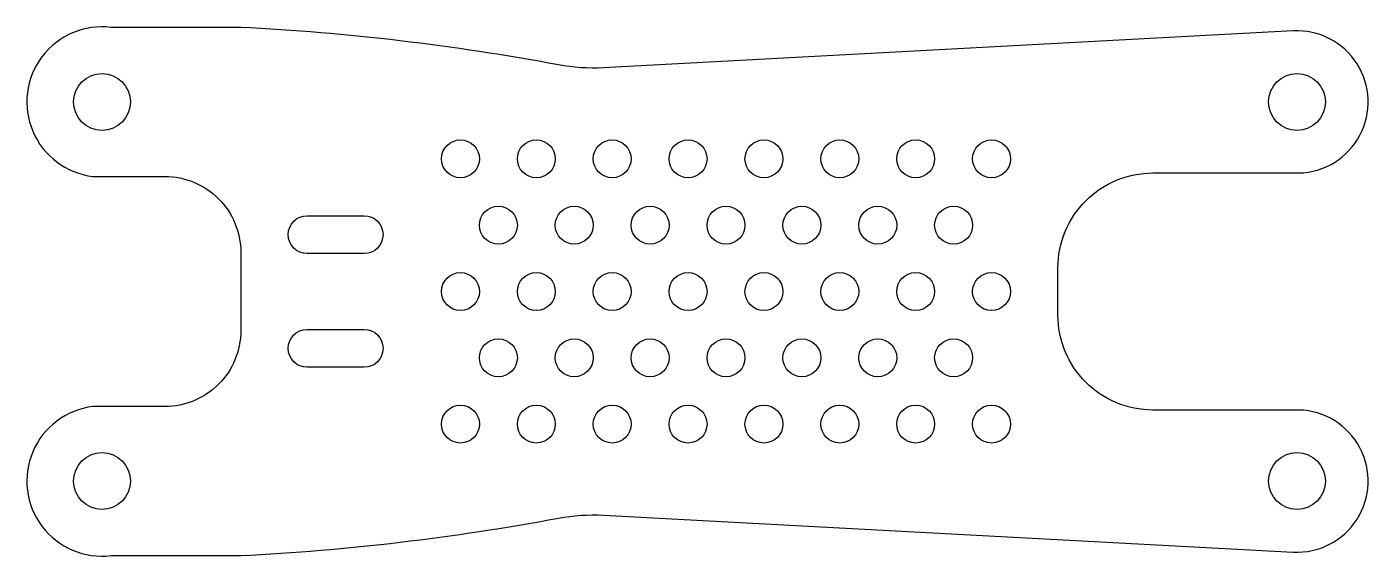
# Model space of a CAD drawing. Header units: millimetres. Extents: x -31.5 to 39.2, y -14 to 14.
import ezdxf

# ---------------------------------------------------------------- set-up
doc = ezdxf.new("R2010")
doc.units = ezdxf.units.MM

msp = doc.modelspace()

# ---------------------------------------------------------------- linework, layer by layer
for points in [[(-27.042, 13.933, 1), (-28.002, 6.067), (-24.206, 6.067, -0.414214), (-20.206, 2.067), (-20.206, 0), (-20.206, -2.067, -0.414214), (-24.206, -6.067), (-28.002, -6.067, 1), (-27.042, -13.933), (-20.206, -13.933, 0.033488), (-3.46, -11.954, -0.059595), (-1.09, -11.798), (35.278, -13.745, 1.013894), (35.575, -6.251), (27.874, -6.251, -0.414214), (22.874, -1.251), (22.874, 1.251, -0.414214), (27.874, 6.251), (35.575, 6.251, 1.013894), (35.278, 13.745), (-1.09, 11.798, -0.059595), (-3.46, 11.954, 0.033488), (-20.206, 13.933)], [(-16.706, 4), (-13.706, 4, -1), (-13.706, 2), (-16.706, 2, -1)], [(-16.706, -2), (-13.706, -2, -1), (-13.706, -4), (-16.706, -4, -1)]]:
    msp.add_lwpolyline(points, format="xyb", close=True)
for centre, radius in [((-27.522, 10), 1.5), ((35.478, 10), 1.5), ((-8.626, 6.998), 1), ((-4.626, 6.998), 1), ((-0.626, 6.998), 1), ((3.374, 6.998), 1), ((7.374, 6.998), 1), ((11.374, 6.998), 1), ((15.374, 6.998), 1), ((19.374, 6.998), 1), ((-6.626, 3.498), 1), ((-2.626, 3.498), 1), ((1.374, 3.498), 1), ((5.374, 3.498), 1), ((9.374, 3.498), 1), ((13.374, 3.498), 1), ((17.374, 3.498), 1), ((-8.626, -0.002), 1), ((-4.626, -0.002), 1), ((-0.626, -0.002), 1), ((3.374, -0.002), 1), ((7.374, -0.002), 1), ((11.374, -0.002), 1), ((15.374, -0.002), 1), ((19.374, -0.002), 1), ((-6.626, -3.498), 1), ((-2.626, -3.498), 1), ((1.374, -3.498), 1), ((5.374, -3.498), 1), ((9.374, -3.498), 1), ((13.374, -3.498), 1), ((17.374, -3.498), 1), ((-8.626, -6.994), 1), ((-4.626, -6.994), 1), ((-0.626, -6.994), 1), ((3.374, -6.994), 1), ((7.374, -6.994), 1), ((11.374, -6.994), 1), ((15.374, -6.994), 1), ((19.374, -6.994), 1), ((-27.522, -10), 1.5), ((35.478, -10), 1.5)]:
    msp.add_circle(centre, radius)

doc.saveas('drawing.dxf')
